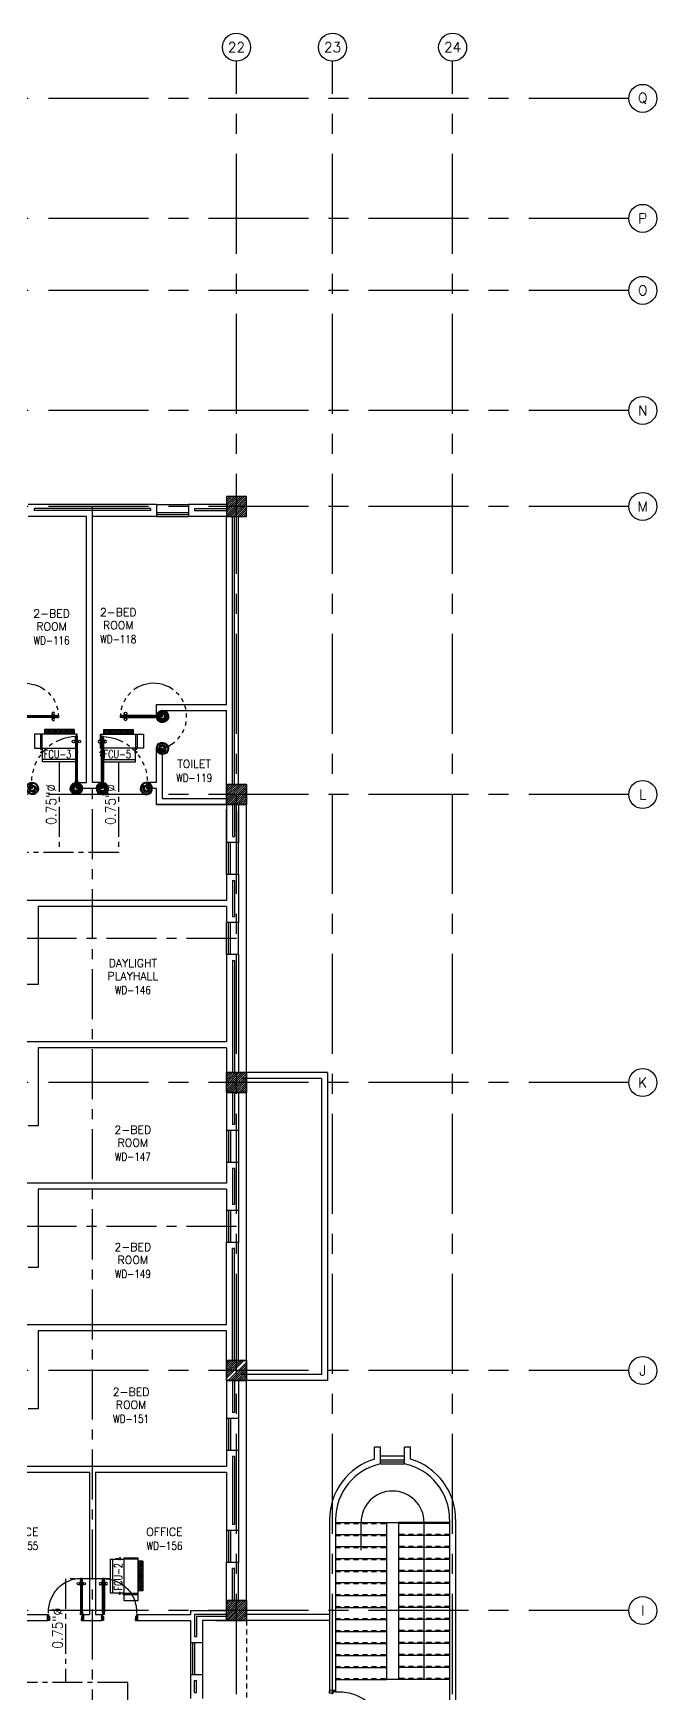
# Model space of a CAD drawing. Extents: x 417866242 to 417866469, y 43498047 to 43498124.
# Drawn here: x 417866453.28 to 417866468.86, y 43498082.73 to 43498124.24 of the extents above; entities that cross this region are included whole.
import ezdxf
from ezdxf.enums import TextEntityAlignment as Align

# ---------------------------------------------------------------- set-up
doc = ezdxf.new("R2010")
doc.units = 0
doc.header["$MEASUREMENT"] = 0
for name, pattern in [('CENTER', [2, 1.25, -0.25, 0.25, -0.25]), ('CENTER2', [1.125, 0.75, -0.125, 0.125, -0.125]), ('CENTERX2', [4, 2.5, -0.5, 0.5, -0.5]), ('HIDDEN', [0.375, 0.25, -0.125]), ('HIDDEN2', [0.1875, 0.125, -0.0625])]:
    doc.linetypes.add(name, pattern=pattern)
doc.layers.get('0').update_dxf_attribs({"linetype": 'CONTINUOUS'})
for name, color, linetype in [('AC-CH', 6, 'CENTER2'), ('AC-CHT', 2, 'CONTINUOUS'), ('AX-CR', 7, 'CONTINUOUS'), ('AX-TXT', 2, 'CONTINUOUS'), ('AXES', 11, 'CENTERX2'), ('AXES1', 11, 'CENTER'), ('COL', 3, 'CONTINUOUS'), ('DOOR', 11, 'CONTINUOUS'), ('FCU', 6, 'CONTINUOUS'), ('HAT', 11, 'CONTINUOUS'), ('INSUL', 11, 'CONTINUOUS'), ('M-TEXT', 2, 'CONTINUOUS'), ('PROJ-L', 11, 'CONTINUOUS'), ('RM-NAME', 11, 'CONTINUOUS'), ('RM-NO', 11, 'CONTINUOUS'), ('ROOF', 11, 'CONTINUOUS'), ('STR', 11, 'CONTINUOUS'), ('WALL', 11, 'CONTINUOUS'), ('WIN', 11, 'CONTINUOUS')]:
    doc.layers.add(name, color=color, linetype=linetype)
doc.styles.add('KHRS2', font='ROMANS.shx', dxfattribs={"height": 200})
doc.styles.add('ROMANS', font='ROMANS.shx', dxfattribs={"width": 0.6})

# ---------------------------------------------------------------- blocks, each defined once
blk = doc.blocks.new('A$C7FB5060D')
at = {"layer": 'DOOR', "color": 0, "linetype": 'ByBlock'}
for p, q in [((1.353, 1.271), (1.203, 1.271)), ((1.203, 1.271), (1.203, 1.241)), ((1.353, 1.211), (1.353, 1.271)), ((1.203, 1.241), (1.264, 1.241)), ((1.264, 1.241), (1.264, 1.211)), ((1.264, 1.211), (1.353, 1.211)), ((0.06, 0.158), (0, 0.158)), ((0, 0.158), (0, 0.097)), ((0, 0.097), (0, 0.158)), ((0.06, 0.097), (0, 0.097)), ((0.06, 0.097), (0.06, 0.158)), ((0.207, 0.166), (0.099, 0.166)), ((0.099, 0.158), (0.099, 0.166)), ((0.099, 0.097), (0.099, 0.089)), ((0.207, 0.089), (0.099, 0.089)), ((0.114, 0.177), (0.192, 0.177)), ((0.114, 0.166), (0.114, 0.177)), ((0.114, 0.166), (0.192, 0.166)), ((0.114, 0.089), (0.192, 0.089)), ((0.114, 0.089), (0.114, 0.078)), ((0.114, 0.078), (0.192, 0.078)), ((0.192, 0.166), (0.192, 0.177)), ((0.192, 0.089), (0.192, 0.078)), ((0.207, 0.158), (0.207, 0.166)), ((0.207, 0.097), (0.207, 0.089)), ((1.203, 0.158), (1.143, 0.158)), ((1.143, 0.158), (1.143, 0.097)), ((1.143, 0.097), (1.203, 0.097)), ((1.203, 0.158), (1.203, 0.097)), ((1.203, 0.097), (1.264, 0.097)), ((1.203, 0.067), (1.203, 0.097)), ((1.203, 0.067), (1.353, 0.067)), ((1.264, 0.127), (1.353, 0.127)), ((1.264, 0.097), (1.264, 0.127)), ((1.353, 0.127), (1.353, 0.067))]:
    blk.add_line(p, q, dxfattribs=at)
at = {"layer": 'DOOR', "linetype": 'ByBlock'}
for p, q in [((0.06, 0.158), (1.143, 0.158)), ((1.143, 0.097), (0.06, 0.097))]:
    blk.add_line(p, q, dxfattribs=at)
at = {"layer": 'DOOR', "color": 0, "linetype": 'ByBlock'}
for centre in [(0.153, 0.216), (0.153, 0.039)]:
    blk.add_circle(centre, 0.039, dxfattribs=at)
at = {"layer": 'DOOR', "linetype": 'HIDDEN', "ltscale": 0.5}
blk.add_arc((1.116, 0.127), 1.117, 85.5184, 178.456, dxfattribs=at)
at = {"layer": 'WALL'}
for p, q in [((1.353, 1.271), (1.203, 1.271)), ((1.353, 0.067), (1.203, 0.067)), ((1.353, 0.067), (1.203, 0.067)), ((1.203, 0.067), (1.353, 0.067))]:
    blk.add_line(p, q, dxfattribs=at)
blk = doc.blocks.new('*X97')
at = {"color": 0}
for p, q in [((253129, 155548), (253570, 155990)), ((253129, 155601), (253517, 155990)), ((253129, 155654), (253464, 155990)), ((253129, 155707), (253411, 155990)), ((253129, 155760), (253358, 155990)), ((253129, 155813), (253305, 155990)), ((253129, 155866), (253252, 155990)), ((253129, 155919), (253199, 155990)), ((253129, 155972), (253146, 155990)), ((253177, 155490), (253629, 155942)), ((253230, 155490), (253629, 155889)), ((253283, 155490), (253629, 155836)), ((253336, 155490), (253629, 155783)), ((253389, 155490), (253629, 155730)), ((253442, 155490), (253629, 155677)), ((253495, 155490), (253629, 155624)), ((253548, 155490), (253629, 155571)), ((253601, 155490), (253629, 155517))]:
    blk.add_line(p, q, dxfattribs=at)
blk = doc.blocks.new('COL50')
at = {"layer": 'COL'}
blk.add_lwpolyline([(-250, 250), (-250, -250), (250, -250), (250, 250)], close=True, dxfattribs=at)
blk = doc.blocks.new('*X99')
at = {"color": 0}
for p, q in [((253129, 149502), (253616, 149990)), ((253129, 149555), (253563, 149990)), ((253129, 149608), (253510, 149990)), ((253129, 149661), (253457, 149990)), ((253129, 149714), (253404, 149990)), ((253129, 149767), (253351, 149990)), ((253129, 149820), (253298, 149990)), ((253129, 149873), (253245, 149990)), ((253129, 149926), (253192, 149990)), ((253129, 149979), (253139, 149990)), ((253169, 149490), (253629, 149949)), ((253222, 149490), (253629, 149896)), ((253275, 149490), (253629, 149843)), ((253328, 149490), (253629, 149790)), ((253381, 149490), (253629, 149737)), ((253434, 149490), (253629, 149684)), ((253487, 149490), (253629, 149631)), ((253540, 149490), (253629, 149578)), ((253594, 149490), (253629, 149525))]:
    blk.add_line(p, q, dxfattribs=at)
blk = doc.blocks.new('DOOR90')
at = {"layer": 'DOOR', "color": 7, "linetype": 'ByBlock'}
for p, q in [((-150, 0), (0, 0)), ((-150, 0), (-150, -25)), ((0, -50), (-114, 0)), ((0, -50), (-40, 0)), ((0, -50), (0, 0)), ((-1000, -25), (-1050, -25)), ((-1050, -75), (-1050, -25)), ((-1050, -25), (-1050, -75)), ((-1000, -75), (-1050, -75)), ((-1000, -42), (-1020, -42)), ((-1020, -42), (-1020, -58)), ((-1000, -58), (-1020, -58)), ((-1000, -25), (-1000, -42)), ((-1000, -58), (-1000, -75)), ((-878, -18), (-968, -18)), ((-968, -25), (-968, -18)), ((-968, -75), (-968, -82)), ((-878, -82), (-968, -82)), ((-955, -9), (-890, -9)), ((-955, -18), (-955, -9)), ((-955, -18), (-890, -18)), ((-955, -82), (-890, -82)), ((-955, -82), (-955, -91)), ((-955, -91), (-890, -91)), ((-890, -18), (-890, -9)), ((-890, -82), (-890, -91)), ((-878, -25), (-878, -18)), ((-878, -75), (-878, -82)), ((-200, -25), (-150, -25)), ((-200, -42), (-200, -25)), ((-180, -42), (-200, -42)), ((-200, -58), (-180, -58)), ((-200, -75), (-200, -58)), ((-150, -75), (-200, -75)), ((-180, -58), (-180, -42)), ((-150, -25), (-100, -25)), ((-150, -75), (-150, -25)), ((-100, -25), (-100, -50)), ((0, -50), (-100, -37)), ((-100, -50), (0, -50)), ((-150, -875), (-100, -875)), ((-150, -900), (-150, -875)), ((-150, -900), (0, -900)), ((0, -900), (-150, -900)), ((0, -850), (-114, -900)), ((-100, -875), (-100, -850)), ((0, -850), (-100, -863)), ((-100, -850), (0, -850)), ((0, -850), (-40, -900)), ((0, -850), (0, -900))]:
    blk.add_line(p, q, dxfattribs=at)
at = {"layer": 'DOOR', "linetype": 'ByBlock'}
for p, q in [((-200, -25), (-1000, -25)), ((-200, -42), (-1000, -42)), ((-200, -58), (-1000, -58)), ((-1000, -75), (-200, -75))]:
    blk.add_line(p, q, dxfattribs=at)
at = {"layer": 'DOOR', "color": 7, "linetype": 'ByBlock'}
for centre in [(-923, 24), (-923, -124)]:
    blk.add_circle(centre, 32.4, dxfattribs=at)
for centre, radius, start, end in [((0, -50), 154, 161.1053, 166.2858), ((0, -50), 94.4, 148.0182, 180), ((0, -50), 134, 158.1598, 169.28), ((0, -50), 114, 154.0838, 167.3774), ((0, -50), 74.4, 137.7764, 180), ((0, -50), 54.4, 113.2074, 180), ((0, -50), 34.4, 90, 180), ((0, -50), 14.4, 90, 180), ((0, -850), 154, 193.7142, 198.8947), ((0, -850), 134, 190.72, 201.8402), ((0, -850), 94.4, 180, 211.9818), ((0, -850), 74.4, 180, 222.2236), ((0, -850), 54.4, 180, 246.7926), ((0, -850), 34.4, 180, 270), ((0, -850), 14.4, 180, 270)]:
    blk.add_arc(centre, radius, start, end, dxfattribs=at)
at = {"layer": 'DOOR', "linetype": 'HIDDEN', "ltscale": 0.5}
blk.add_arc((-222, -50), 828, 178.2701, 275.003, dxfattribs=at)
blk = doc.blocks.new('*X93')
at = {"color": 0}
for p, q in [((253129, 162707), (253611, 163190)), ((253129, 162760), (253558, 163190)), ((253129, 162813), (253505, 163190)), ((253129, 162866), (253452, 163190)), ((253129, 162919), (253399, 163190)), ((253129, 162972), (253346, 163190)), ((253129, 163025), (253293, 163190)), ((253129, 163079), (253240, 163190)), ((253129, 163132), (253187, 163190)), ((253164, 162690), (253629, 163154)), ((253217, 162690), (253629, 163101)), ((253270, 162690), (253629, 163048)), ((253323, 162690), (253629, 162995)), ((253376, 162690), (253629, 162942)), ((253429, 162690), (253629, 162889)), ((253482, 162690), (253629, 162836)), ((253535, 162690), (253629, 162783)), ((253588, 162690), (253629, 162730))]:
    blk.add_line(p, q, dxfattribs=at)
blk = doc.blocks.new('*X79')
at = {"color": 0}
for p, q in [((253129, 177132), (253586, 177590)), ((253129, 177185), (253533, 177590)), ((253129, 177238), (253480, 177590)), ((253129, 177291), (253427, 177590)), ((253129, 177344), (253374, 177590)), ((253129, 177397), (253321, 177590)), ((253129, 177450), (253268, 177590)), ((253129, 177503), (253215, 177590)), ((253129, 177557), (253162, 177590)), ((253139, 177090), (253629, 177579)), ((253192, 177090), (253629, 177526)), ((253245, 177090), (253629, 177473)), ((253298, 177090), (253629, 177420)), ((253351, 177090), (253629, 177367)), ((253404, 177090), (253629, 177314)), ((253457, 177090), (253629, 177261)), ((253510, 177090), (253629, 177208)), ((253563, 177090), (253629, 177155)), ((253616, 177090), (253629, 177102))]:
    blk.add_line(p, q, dxfattribs=at)
blk = doc.blocks.new('DOOR100')
at = {"layer": 'DOOR', "color": 7, "linetype": 'ByBlock'}
for p, q in [((-75, 1250), (-75, 1300)), ((-75, 1300), (-25, 1300)), ((-25, 1300), (-75, 1300)), ((-58, 1250), (-75, 1250)), ((-58, 1250), (-58, 1270)), ((-42, 1270), (-58, 1270)), ((-42, 1250), (-42, 1270)), ((-25, 1250), (-42, 1250)), ((-25, 1250), (-25, 1300)), ((-91, 1205), (-91, 1140)), ((-82, 1205), (-91, 1205)), ((-82, 1140), (-91, 1140)), ((-82, 1128), (-82, 1218)), ((-75, 1218), (-82, 1218)), ((-82, 1205), (-82, 1140)), ((-75, 1128), (-82, 1128)), ((-25, 1218), (-18, 1218)), ((-25, 1128), (-18, 1128)), ((-18, 1128), (-18, 1218)), ((-18, 1205), (-18, 1140)), ((-18, 1205), (-9, 1205)), ((-18, 1140), (-9, 1140)), ((-9, 1205), (-9, 1140)), ((-1200, 0), (-1200, 150)), ((-1200, 150), (-1175, 150)), ((-1200, 150), (-1200, 0)), ((-1150, 0), (-1200, 114)), ((-1150, 0), (-1200, 40)), ((-1150, 0), (-1200, 0)), ((-1175, 150), (-1175, 100)), ((-1175, 100), (-1150, 100)), ((-1150, 0), (-1163, 100)), ((-1150, 100), (-1150, 0)), ((-75, 200), (-58, 200)), ((-75, 150), (-75, 200)), ((-75, 150), (-25, 150)), ((-58, 200), (-58, 180)), ((-58, 180), (-42, 180)), ((-50, 0), (0, 114)), ((-50, 100), (-50, 0)), ((-50, 0), (-37, 100)), ((-25, 100), (-50, 100)), ((-50, 0), (0, 40)), ((-50, 0), (0, 0)), ((-42, 200), (-25, 200)), ((-42, 180), (-42, 200)), ((-25, 200), (-25, 150)), ((0, 150), (-25, 150)), ((-25, 150), (-25, 100)), ((0, 0), (0, 150)), ((0, 150), (0, 0))]:
    blk.add_line(p, q, dxfattribs=at)
at = {"layer": 'DOOR', "linetype": 'ByBlock'}
for p, q in [((-75, 1250), (-75, 200)), ((-58, 200), (-58, 1250)), ((-42, 200), (-42, 1250)), ((-25, 200), (-25, 1250))]:
    blk.add_line(p, q, dxfattribs=at)
at = {"layer": 'DOOR', "color": 7, "linetype": 'ByBlock'}
for centre in [(-124, 1173), (24, 1173)]:
    blk.add_circle(centre, 32.4, dxfattribs=at)
at = {"layer": 'DOOR', "linetype": 'HIDDEN', "ltscale": 0.5}
blk.add_arc((-25, 150), 1150, 90, 180, dxfattribs=at)
at = {"layer": 'DOOR', "color": 7, "linetype": 'ByBlock'}
for centre, radius, start, end in [((-1150, 0), 154, 103.7142, 108.8947), ((-1150, 0), 134, 100.72, 111.8402), ((-1150, 0), 94.4, 90, 121.9818), ((-1150, 0), 74.4, 90, 132.2236), ((-1150, 0), 54.4, 90, 156.7926), ((-1150, 0), 34.4, 90, 180), ((-1150, 0), 14.4, 90, 180), ((-50, 0), 94.4, 58.0182, 90), ((-50, 0), 74.4, 47.7764, 90), ((-50, 0), 54.4, 23.2074, 90), ((-50, 0), 34.4, 0, 90), ((-50, 0), 14.4, 0, 90), ((-50, 0), 134, 68.1598, 79.28), ((-50, 0), 114, 64.0838, 77.3774), ((-50, 0), 154, 71.1053, 76.2858)]:
    blk.add_arc(centre, radius, start, end, dxfattribs=at)
blk = doc.blocks.new('*X88')
at = {"color": 0}
for p, q in [((253129, 169920), (253599, 170390)), ((253129, 169973), (253545, 170390)), ((253129, 170026), (253492, 170390)), ((253129, 170079), (253439, 170390)), ((253129, 170132), (253386, 170390)), ((253129, 170185), (253333, 170390)), ((253129, 170238), (253280, 170390)), ((253129, 170291), (253227, 170390)), ((253129, 170344), (253174, 170390)), ((253152, 169890), (253629, 170367)), ((253205, 169890), (253629, 170314)), ((253258, 169890), (253629, 170261)), ((253311, 169890), (253629, 170208)), ((253364, 169890), (253629, 170155)), ((253417, 169890), (253629, 170102)), ((253470, 169890), (253629, 170049)), ((253523, 169890), (253629, 169996)), ((253576, 169890), (253629, 169942))]:
    blk.add_line(p, q, dxfattribs=at)
blk = doc.blocks.new('AXR')
at = {"layer": 'AX-CR'}
blk.add_circle((350, 0), 350, dxfattribs=at)
at = {"layer": 'AX-TXT', "style": 'ROMANS'}
blk.add_attdef('AX', text='', height=250, dxfattribs=at).set_placement((350, 0), align=Align.MIDDLE)
blk = doc.blocks.new('AXU')
at = {"layer": 'AX-CR'}
blk.add_circle((0, 350), 350, dxfattribs=at)
at = {"layer": 'AX-TXT', "style": 'ROMANS'}
blk.add_attdef('AX', text='', height=250, dxfattribs=at).set_placement((0, 350), align=Align.MIDDLE)
blk = doc.blocks.new('*X29')
at = {"color": 0}
for p, q in [((16890, -2467), (16943, -2414)), ((16890, -2520), (16990, -2420)), ((16990, -2565), (16890, -2465)), ((16890, -2573), (16990, -2473)), ((16990, -2512), (16892, -2414)), ((16990, -2459), (16945, -2414)), ((16990, -2619), (16890, -2519)), ((16890, -2626), (16990, -2526)), ((16990, -2672), (16890, -2572)), ((16890, -2679), (16990, -2579)), ((16990, -2725), (16890, -2625)), ((16890, -2732), (16990, -2632)), ((16990, -2778), (16890, -2678)), ((16890, -2785), (16990, -2685)), ((16990, -2831), (16890, -2731)), ((16890, -2838), (16990, -2738)), ((16990, -2884), (16890, -2784)), ((16890, -2891), (16990, -2791)), ((16990, -2937), (16890, -2837)), ((16890, -2944), (16990, -2844)), ((16990, -2990), (16890, -2890)), ((16890, -2997), (16990, -2897)), ((16990, -3043), (16890, -2943)), ((16890, -3050), (16990, -2950)), ((16990, -3096), (16890, -2996)), ((16890, -3103), (16990, -3003)), ((16990, -3149), (16890, -3049)), ((16944, -3155), (16890, -3102)), ((16892, -3155), (16990, -3056)), ((16945, -3155), (16990, -3109))]:
    blk.add_line(p, q, dxfattribs=at)
blk = doc.blocks.new('WHE06')
at = {"color": 6}
for p, q in [((0, -422), (0, 422)), ((0, 422), (346, 422)), ((346, 469), (346, -451)), ((689, 469), (346, 469)), ((689, -451), (689, 469)), ((0, -422), (346, -422)), ((346, -451), (689, -451))]:
    blk.add_line(p, q, dxfattribs=at)
at = {"color": 3}
for p, q in [((60, -422), (60, 422)), ((212, 437), (269, 437)), ((232, 452), (232, 422)), ((232, 452), (252, 452)), ((242, 472), (242, 399)), ((252, 452), (252, 422)), ((305, 448), (373, 448)), ((321, 458), (321, 438)), ((321, 458), (346, 458)), ((321, 438), (346, 438)), ((689, 622), (346, 622)), ((346, 622), (346, 469)), ((346, 430), (689, 430)), ((689, 469), (689, 622)), ((811, 371), (689, 371)), ((711, -371), (711, 371)), ((811, -371), (811, 371)), ((242, -472), (242, -399)), ((811, -371), (689, -371)), ((142, -437), (142, -422)), ((142, -437), (197, -437)), ((197, -437), (197, -422)), ((221, -437), (269, -437)), ((232, -452), (232, -422)), ((232, -452), (252, -452)), ((252, -452), (252, -422)), ((346, -430), (689, -430))]:
    blk.add_line(p, q, dxfattribs=at)
at = {"color": 11}
blk.add_blockref('*X29', (-16179, 2784), dxfattribs=at)
blk = doc.blocks.new('*X117')
at = {"color": 0}
for p, q in [((16890, -2467), (16943, -2414)), ((16890, -2520), (16990, -2420)), ((16990, -2565), (16890, -2465)), ((16890, -2573), (16990, -2473)), ((16990, -2512), (16892, -2414)), ((16990, -2459), (16945, -2414)), ((16990, -2619), (16890, -2519)), ((16890, -2626), (16990, -2526)), ((16990, -2672), (16890, -2572)), ((16890, -2679), (16990, -2579)), ((16990, -2725), (16890, -2625)), ((16890, -2732), (16990, -2632)), ((16990, -2778), (16890, -2678)), ((16890, -2785), (16990, -2685)), ((16990, -2831), (16890, -2731)), ((16890, -2838), (16990, -2738)), ((16990, -2884), (16890, -2784)), ((16890, -2891), (16990, -2791)), ((16990, -2937), (16890, -2837)), ((16890, -2944), (16990, -2844)), ((16990, -2990), (16890, -2890)), ((16890, -2997), (16990, -2897)), ((16990, -3043), (16890, -2943)), ((16890, -3050), (16990, -2950)), ((16990, -3096), (16890, -2996)), ((16890, -3103), (16990, -3003)), ((16990, -3149), (16890, -3049)), ((16944, -3155), (16890, -3102)), ((16892, -3155), (16990, -3056)), ((16945, -3155), (16990, -3109))]:
    blk.add_line(p, q, dxfattribs=at)
blk = doc.blocks.new('*X116')
at = {"color": 0}
for p, q in [((16890, -2467), (16943, -2414)), ((16890, -2520), (16990, -2420)), ((16990, -2565), (16890, -2465)), ((16890, -2573), (16990, -2473)), ((16990, -2512), (16892, -2414)), ((16990, -2459), (16945, -2414)), ((16990, -2619), (16890, -2519)), ((16890, -2626), (16990, -2526)), ((16990, -2672), (16890, -2572)), ((16890, -2679), (16990, -2579)), ((16990, -2725), (16890, -2625)), ((16890, -2732), (16990, -2632)), ((16990, -2778), (16890, -2678)), ((16890, -2785), (16990, -2685)), ((16990, -2831), (16890, -2731)), ((16890, -2838), (16990, -2738)), ((16990, -2884), (16890, -2784)), ((16890, -2891), (16990, -2791)), ((16990, -2937), (16890, -2837)), ((16890, -2944), (16990, -2844)), ((16990, -2990), (16890, -2890)), ((16890, -2997), (16990, -2897)), ((16990, -3043), (16890, -2943)), ((16890, -3050), (16990, -2950)), ((16990, -3096), (16890, -2996)), ((16890, -3103), (16990, -3003)), ((16990, -3149), (16890, -3049)), ((16944, -3155), (16890, -3102)), ((16892, -3155), (16990, -3056)), ((16945, -3155), (16990, -3109))]:
    blk.add_line(p, q, dxfattribs=at)
blk = doc.blocks.new('RM1')
at = {"layer": 'RM-NAME', "style": 'ROMANS'}
for tag, p in [('ROOMNAME1', (0, 324)), ('ROOMNAME2', (0, 0))]:
    blk.add_attdef(tag, text='', height=200, dxfattribs=at).set_placement(p, align=Align.MIDDLE)

msp = doc.modelspace()

# ---------------------------------------------------------------- linework, layer by layer
at = {"layer": 'AC-CH'}
for p, q in [((417866453.933, 43498106.023), (417866453.933, 43498103.759)), ((417866455.414, 43498106.023), (417866455.414, 43498103.759)), ((417866455.414, 43498103.759), (417866428.909, 43498103.759)), ((417866454.09, 43498085.6), (417866454.09, 43498083.009)), ((417866455.207, 43498085.6), (417866454.09, 43498085.6)), ((417866455.643, 43498083.009), (417866399.352, 43498083.009)), ((417866455.643, 43498079.103), (417866455.643, 43498083.009))]:
    msp.add_line(p, q, dxfattribs=at)
at = {"layer": 'AXES'}
for p, q in [((417866458.361, 43498046.724), (417866458.361, 43498123.537)), ((417866460.761, 43498046.724), (417866460.761, 43498123.537)), ((417866463.761, 43498046.724), (417866463.761, 43498123.537)), ((417866468.161, 43498122.609), (417866400.121, 43498122.609)), ((417866468.161, 43498119.609), (417866400.121, 43498119.609)), ((417866468.161, 43498117.809), (417866400.121, 43498117.809)), ((417866468.161, 43498114.809), (417866400.121, 43498114.809)), ((417866468.161, 43498112.409), (417866400.121, 43498112.409)), ((417866468.161, 43498105.209), (417866400.121, 43498105.209)), ((417866468.161, 43498098.009), (417866400.121, 43498098.009)), ((417866468.161, 43498090.809), (417866400.121, 43498090.809)), ((417866468.161, 43498084.809), (417866400.121, 43498084.809))]:
    msp.add_line(p, q, dxfattribs=at)
at = {"layer": 'AXES1'}
for p, q in [((417866454.761, 43498053.589), (417866454.761, 43498112.409)), ((417866458.361, 43498101.609), (417866400.121, 43498101.609)), ((417866458.361, 43498094.409), (417866400.121, 43498094.409))]:
    msp.add_line(p, q, dxfattribs=at)
at = {"layer": 'COL'}
msp.add_lwpolyline([(417866458.611, 43498112.159), (417866458.611, 43498112.659), (417866458.111, 43498112.659), (417866458.111, 43498112.159)], close=True, dxfattribs=at)
at = {"layer": 'FCU', "color": 3}
for p, q in [((417866453.464, 43498106.712), (417866453.312, 43498106.712)), ((417866453.312, 43498106.712), (417866453.312, 43498106.369)), ((417866453.503, 43498106.369), (417866453.503, 43498106.712)), ((417866454.304, 43498106.834), (417866453.563, 43498106.834)), ((417866453.563, 43498106.834), (417866453.563, 43498106.712)), ((417866454.304, 43498106.734), (417866453.563, 43498106.734)), ((417866454.304, 43498106.834), (417866454.304, 43498106.712)), ((417866454.364, 43498106.369), (417866454.364, 43498106.712)), ((417866454.983, 43498106.369), (417866454.983, 43498106.712)), ((417866455.043, 43498106.834), (417866455.043, 43498106.712)), ((417866455.043, 43498106.834), (417866455.784, 43498106.834)), ((417866455.043, 43498106.734), (417866455.784, 43498106.734)), ((417866455.784, 43498106.834), (417866455.784, 43498106.712)), ((417866455.844, 43498106.369), (417866455.844, 43498106.712)), ((417866455.883, 43498106.712), (417866456.035, 43498106.712)), ((417866456.035, 43498106.712), (417866456.035, 43498106.369)), ((417866453.312, 43498106.369), (417866453.464, 43498106.369)), ((417866453.461, 43498106.265), (417866453.534, 43498106.265)), ((417866453.476, 43498106.344), (417866453.476, 43498106.369)), ((417866453.476, 43498106.344), (417866453.496, 43498106.344)), ((417866453.481, 43498106.275), (417866453.511, 43498106.275)), ((417866453.481, 43498106.255), (417866453.481, 43498106.275)), ((417866453.481, 43498106.255), (417866453.511, 43498106.255)), ((417866453.486, 43498106.328), (417866453.486, 43498106.396)), ((417866453.496, 43498106.344), (417866453.496, 43498106.369)), ((417866453.496, 43498106.235), (417866453.496, 43498106.292)), ((417866454.406, 43498106.265), (417866454.333, 43498106.265)), ((417866454.386, 43498106.275), (417866454.356, 43498106.275)), ((417866454.386, 43498106.255), (417866454.356, 43498106.255)), ((417866454.371, 43498106.22), (417866454.356, 43498106.22)), ((417866454.371, 43498106.165), (417866454.356, 43498106.165)), ((417866454.371, 43498106.245), (417866454.371, 43498106.292)), ((417866454.371, 43498106.165), (417866454.371, 43498106.22)), ((417866454.386, 43498106.255), (417866454.386, 43498106.275)), ((417866454.942, 43498106.265), (417866455.014, 43498106.265)), ((417866454.961, 43498106.255), (417866454.961, 43498106.275)), ((417866454.961, 43498106.275), (417866454.991, 43498106.275)), ((417866454.961, 43498106.255), (417866454.991, 43498106.255)), ((417866454.976, 43498106.245), (417866454.976, 43498106.292)), ((417866454.976, 43498106.22), (417866454.991, 43498106.22)), ((417866454.976, 43498106.165), (417866454.976, 43498106.22)), ((417866454.976, 43498106.165), (417866454.991, 43498106.165)), ((417866455.886, 43498106.265), (417866455.813, 43498106.265)), ((417866455.866, 43498106.275), (417866455.836, 43498106.275)), ((417866455.866, 43498106.255), (417866455.836, 43498106.255)), ((417866455.851, 43498106.344), (417866455.851, 43498106.369)), ((417866455.871, 43498106.344), (417866455.851, 43498106.344)), ((417866455.851, 43498106.235), (417866455.851, 43498106.292)), ((417866455.861, 43498106.328), (417866455.861, 43498106.396)), ((417866455.866, 43498106.255), (417866455.866, 43498106.275)), ((417866455.871, 43498106.344), (417866455.871, 43498106.369)), ((417866456.035, 43498106.369), (417866455.883, 43498106.369)), ((417866454.356, 43498106.083), (417866453.511, 43498106.083)), ((417866454.991, 43498106.083), (417866455.836, 43498106.083))]:
    msp.add_line(p, q, dxfattribs=at)
at = {"layer": 'FCU', "color": 6}
for p, q in [((417866453.464, 43498106.712), (417866453.464, 43498106.369)), ((417866454.384, 43498106.712), (417866453.464, 43498106.712)), ((417866454.384, 43498106.369), (417866454.384, 43498106.712)), ((417866454.963, 43498106.369), (417866454.963, 43498106.712)), ((417866454.963, 43498106.712), (417866455.883, 43498106.712)), ((417866455.883, 43498106.712), (417866455.883, 43498106.369)), ((417866453.464, 43498106.369), (417866454.384, 43498106.369)), ((417866453.511, 43498106.023), (417866453.511, 43498106.369)), ((417866454.356, 43498106.023), (417866454.356, 43498106.369)), ((417866455.883, 43498106.369), (417866454.963, 43498106.369)), ((417866454.991, 43498106.023), (417866454.991, 43498106.369)), ((417866455.836, 43498106.023), (417866455.836, 43498106.369)), ((417866454.356, 43498106.023), (417866453.511, 43498106.023)), ((417866454.991, 43498106.023), (417866455.836, 43498106.023))]:
    msp.add_line(p, q, dxfattribs=at)
at = {"layer": 'INSUL'}
for p, q in [((417866453.311, 43498112.359), (417866453.311, 43498112.309)), ((417866456.211, 43498112.359), (417866453.311, 43498112.359)), ((417866456.211, 43498112.309), (417866453.311, 43498112.309)), ((417866456.211, 43498112.359), (417866456.211, 43498112.309)), ((417866457.311, 43498112.359), (417866457.311, 43498112.309)), ((417866457.311, 43498112.359), (417866458.111, 43498112.359)), ((417866457.311, 43498112.309), (417866458.111, 43498112.309)), ((417866458.261, 43498105.459), (417866458.261, 43498112.159)), ((417866458.311, 43498105.459), (417866458.311, 43498112.159)), ((417866458.261, 43498104.959), (417866458.261, 43498104.158)), ((417866458.311, 43498104.959), (417866458.311, 43498104.158)), ((417866458.261, 43498104.158), (417866458.311, 43498104.158)), ((417866458.261, 43498103.058), (417866458.261, 43498102.159)), ((417866458.261, 43498103.058), (417866458.311, 43498103.058)), ((417866458.311, 43498103.058), (417866458.311, 43498102.159)), ((417866458.261, 43498102.159), (417866458.311, 43498102.159)), ((417866458.261, 43498101.059), (417866458.311, 43498101.059)), ((417866458.261, 43498101.059), (417866458.261, 43498098.259)), ((417866458.311, 43498101.059), (417866458.311, 43498098.259)), ((417866458.261, 43498097.759), (417866458.261, 43498096.959)), ((417866458.311, 43498097.759), (417866458.311, 43498096.959)), ((417866458.311, 43498096.959), (417866458.261, 43498096.959)), ((417866458.311, 43498095.859), (417866458.261, 43498095.859)), ((417866458.261, 43498095.859), (417866458.261, 43498094.959)), ((417866458.311, 43498095.859), (417866458.311, 43498094.959)), ((417866458.311, 43498094.959), (417866458.261, 43498094.959)), ((417866458.311, 43498093.859), (417866458.261, 43498093.859)), ((417866458.261, 43498091.059), (417866458.261, 43498093.859)), ((417866458.311, 43498091.059), (417866458.311, 43498093.859)), ((417866458.261, 43498090.559), (417866458.261, 43498089.759)), ((417866458.311, 43498090.559), (417866458.311, 43498089.759)), ((417866458.311, 43498089.759), (417866458.261, 43498089.759)), ((417866458.311, 43498088.659), (417866458.261, 43498088.659)), ((417866458.261, 43498088.659), (417866458.261, 43498086.959)), ((417866458.311, 43498088.659), (417866458.311, 43498086.959)), ((417866458.311, 43498086.959), (417866458.261, 43498086.959)), ((417866458.311, 43498085.859), (417866458.261, 43498085.859)), ((417866458.261, 43498085.059), (417866458.261, 43498085.859)), ((417866458.311, 43498085.059), (417866458.311, 43498085.859)), ((417866457.311, 43498084.709), (417866457.311, 43498084.159)), ((417866458.111, 43498084.709), (417866457.311, 43498084.709)), ((417866457.361, 43498084.659), (417866457.361, 43498084.159)), ((417866458.111, 43498084.659), (417866457.361, 43498084.659)), ((417866457.311, 43498084.159), (417866457.361, 43498084.159)), ((417866457.311, 43498083.059), (417866457.361, 43498083.059)), ((417866457.311, 43498082.759), (417866457.311, 43498083.059)), ((417866457.361, 43498082.759), (417866457.361, 43498083.059)), ((417866457.311, 43498082.759), (417866457.361, 43498082.759))]:
    msp.add_line(p, q, dxfattribs=at)
at = {"layer": 'PROJ-L'}
for p, q in [((417866458.611, 43498098.259), (417866458.611, 43498104.959)), ((417866458.611, 43498091.059), (417866458.611, 43498097.759)), ((417866458.611, 43498085.059), (417866458.611, 43498090.559))]:
    msp.add_line(p, q, dxfattribs=at)
at = {"layer": 'PROJ-L', "linetype": 'Continuous'}
for p, q in [((417866460.637, 43498098.259), (417866458.487, 43498098.259)), ((417866460.487, 43498098.109), (417866458.487, 43498098.109)), ((417866460.487, 43498098.109), (417866460.487, 43498090.709)), ((417866460.637, 43498098.259), (417866460.637, 43498090.559)), ((417866460.487, 43498090.709), (417866458.487, 43498090.709)), ((417866460.637, 43498090.559), (417866458.487, 43498090.559))]:
    msp.add_line(p, q, dxfattribs=at)
at = {"layer": 'ROOF'}
for p, q in [((417866462.111, 43498087.009), (417866462.411, 43498087.009)), ((417866462.111, 43498087.009), (417866462.111, 43498083.089)), ((417866462.411, 43498087.009), (417866462.411, 43498083.089)), ((417866460.686, 43498084.709), (417866458.611, 43498084.709)), ((417866460.686, 43498084.559), (417866458.611, 43498084.559)), ((417866462.411, 43498083.089), (417866462.111, 43498083.089))]:
    msp.add_line(p, q, dxfattribs=at)
at = {"layer": 'STR'}
for p, q in [((417866460.836, 43498087.009), (417866462.111, 43498087.009)), ((417866460.836, 43498086.709), (417866462.111, 43498086.709)), ((417866461.474, 43498086.316), (417866461.474, 43498087.011)), ((417866463.686, 43498087.009), (417866462.411, 43498087.009)), ((417866463.686, 43498086.989), (417866462.411, 43498086.989)), ((417866463.686, 43498086.689), (417866462.411, 43498086.689)), ((417866463.049, 43498083.089), (417866463.049, 43498087.011)), ((417866460.836, 43498086.409), (417866462.111, 43498086.409)), ((417866463.686, 43498086.389), (417866462.411, 43498086.389)), ((417866460.836, 43498086.109), (417866462.111, 43498086.109)), ((417866463.686, 43498086.089), (417866462.411, 43498086.089)), ((417866460.836, 43498085.809), (417866462.111, 43498085.809)), ((417866460.836, 43498085.509), (417866462.111, 43498085.509)), ((417866463.686, 43498085.789), (417866462.411, 43498085.789)), ((417866463.686, 43498085.489), (417866462.411, 43498085.489)), ((417866460.836, 43498085.189), (417866462.111, 43498085.189)), ((417866461.999, 43498085.209), (417866462.111, 43498085.209)), ((417866463.686, 43498085.189), (417866462.411, 43498085.189)), ((417866460.836, 43498084.889), (417866462.111, 43498084.889)), ((417866460.836, 43498084.589), (417866462.111, 43498084.589)), ((417866463.686, 43498084.889), (417866462.411, 43498084.889)), ((417866463.686, 43498084.589), (417866462.411, 43498084.589)), ((417866460.836, 43498084.289), (417866462.111, 43498084.289)), ((417866463.686, 43498084.289), (417866462.411, 43498084.289)), ((417866460.836, 43498083.989), (417866462.111, 43498083.989)), ((417866463.686, 43498083.989), (417866462.411, 43498083.989)), ((417866460.836, 43498083.689), (417866462.111, 43498083.689)), ((417866460.836, 43498083.389), (417866462.111, 43498083.389)), ((417866463.686, 43498083.689), (417866462.411, 43498083.689)), ((417866463.686, 43498083.389), (417866462.411, 43498083.389)), ((417866460.836, 43498083.089), (417866462.111, 43498083.089)), ((417866463.686, 43498083.089), (417866462.411, 43498083.089))]:
    msp.add_line(p, q, dxfattribs=at)
at = {"layer": 'STR', "linetype": 'HIDDEN2'}
for p, q in [((417866460.836, 43498086.989), (417866462.111, 43498086.989)), ((417866460.836, 43498086.689), (417866462.111, 43498086.689)), ((417866463.686, 43498087.009), (417866462.411, 43498087.009)), ((417866463.686, 43498086.989), (417866462.411, 43498086.989)), ((417866463.686, 43498086.709), (417866462.411, 43498086.709)), ((417866460.836, 43498086.389), (417866462.111, 43498086.389)), ((417866463.686, 43498086.409), (417866462.411, 43498086.409)), ((417866460.836, 43498086.089), (417866462.111, 43498086.089)), ((417866463.686, 43498086.109), (417866462.411, 43498086.109)), ((417866460.836, 43498085.789), (417866462.111, 43498085.789)), ((417866460.836, 43498085.489), (417866462.111, 43498085.489)), ((417866463.686, 43498085.809), (417866462.411, 43498085.809)), ((417866463.686, 43498085.509), (417866462.411, 43498085.509)), ((417866460.836, 43498085.209), (417866462.111, 43498085.209)), ((417866462.031, 43498085.189), (417866462.111, 43498085.189)), ((417866463.686, 43498085.209), (417866462.411, 43498085.209)), ((417866460.836, 43498084.909), (417866462.111, 43498084.909)), ((417866460.836, 43498084.609), (417866462.111, 43498084.609)), ((417866463.686, 43498084.909), (417866462.411, 43498084.909)), ((417866463.686, 43498084.609), (417866462.411, 43498084.609)), ((417866458.611, 43498084.559), (417866458.611, 43498081.509)), ((417866460.836, 43498084.309), (417866462.111, 43498084.309)), ((417866463.686, 43498084.309), (417866462.411, 43498084.309)), ((417866460.836, 43498084.009), (417866462.111, 43498084.009)), ((417866463.686, 43498084.009), (417866462.411, 43498084.009)), ((417866460.836, 43498083.709), (417866462.111, 43498083.709)), ((417866460.836, 43498083.409), (417866462.111, 43498083.409)), ((417866463.686, 43498083.709), (417866462.411, 43498083.709)), ((417866463.686, 43498083.409), (417866462.411, 43498083.409)), ((417866460.836, 43498083.109), (417866462.111, 43498083.109)), ((417866463.686, 43498083.109), (417866462.411, 43498083.109))]:
    msp.add_line(p, q, dxfattribs=at)
at = {"layer": 'STR'}
msp.add_arc((417866462.261, 43498087.011), 0.787, 0, 180, dxfattribs=at)
at = {"layer": 'WALL'}
for p, q in [((417866456.361, 43498112.459), (417866453.161, 43498112.459)), ((417866456.361, 43498112.459), (417866456.361, 43498112.159)), ((417866457.161, 43498112.459), (417866457.161, 43498112.159)), ((417866458.111, 43498112.459), (417866457.161, 43498112.459)), ((417866454.611, 43498112.159), (417866453.161, 43498112.159)), ((417866454.611, 43498105.509), (417866454.611, 43498112.159)), ((417866456.361, 43498112.159), (417866454.761, 43498112.159)), ((417866454.761, 43498105.509), (417866454.761, 43498112.159)), ((417866458.111, 43498112.159), (417866457.161, 43498112.159)), ((417866458.111, 43498107.459), (417866458.111, 43498112.159)), ((417866458.411, 43498105.459), (417866458.411, 43498112.159)), ((417866456.361, 43498107.209), (417866456.361, 43498107.459)), ((417866456.361, 43498107.459), (417866458.111, 43498107.459)), ((417866456.361, 43498107.209), (417866456.511, 43498107.209)), ((417866456.511, 43498107.209), (417866456.511, 43498107.309)), ((417866456.511, 43498107.309), (417866458.111, 43498107.309)), ((417866458.111, 43498105.459), (417866458.111, 43498107.309)), ((417866456.361, 43498106.309), (417866456.511, 43498106.309)), ((417866456.361, 43498105.509), (417866456.361, 43498106.309)), ((417866456.511, 43498105.109), (417866456.511, 43498106.309)), ((417866456.361, 43498104.959), (417866456.361, 43498105.359)), ((417866458.111, 43498104.959), (417866458.111, 43498104.008)), ((417866458.411, 43498104.959), (417866458.411, 43498104.809)), ((417866458.111, 43498104.008), (417866458.111, 43498104.843)), ((417866458.411, 43498104.008), (417866458.411, 43498104.809)), ((417866458.411, 43498104.809), (417866458.411, 43498104.008)), ((417866458.411, 43498104.008), (417866458.111, 43498104.008)), ((417866458.411, 43498103.208), (417866458.111, 43498103.208)), ((417866458.361, 43498103.208), (417866458.111, 43498103.208)), ((417866458.411, 43498103.208), (417866458.111, 43498103.208)), ((417866458.111, 43498103.208), (417866458.111, 43498102.559)), ((417866458.411, 43498103.208), (417866458.311, 43498103.208)), ((417866458.411, 43498103.208), (417866458.361, 43498103.208)), ((417866458.411, 43498103.208), (417866458.411, 43498102.009)), ((417866458.111, 43498102.559), (417866452.361, 43498102.559)), ((417866458.111, 43498102.409), (417866453.411, 43498102.409)), ((417866458.111, 43498102.409), (417866458.111, 43498102.009)), ((417866458.411, 43498102.009), (417866458.111, 43498102.009)), ((417866458.411, 43498101.209), (417866458.111, 43498101.209)), ((417866458.361, 43498101.209), (417866458.111, 43498101.209)), ((417866458.411, 43498101.209), (417866458.111, 43498101.209)), ((417866458.111, 43498101.209), (417866458.111, 43498099.024)), ((417866458.411, 43498101.209), (417866458.311, 43498101.209)), ((417866458.411, 43498101.209), (417866458.361, 43498101.209)), ((417866458.411, 43498101.209), (417866458.411, 43498098.259)), ((417866453.411, 43498100.459), (417866451.461, 43498100.459)), ((417866458.111, 43498099.024), (417866451.461, 43498099.024)), ((417866458.111, 43498098.874), (417866453.411, 43498098.874)), ((417866458.111, 43498098.874), (417866458.111, 43498098.259)), ((417866458.111, 43498097.759), (417866458.111, 43498096.809)), ((417866458.411, 43498097.759), (417866458.411, 43498096.809)), ((417866453.411, 43498096.924), (417866453.161, 43498096.924)), ((417866458.411, 43498096.809), (417866458.111, 43498096.809)), ((417866458.111, 43498096.009), (417866458.111, 43498095.489)), ((417866458.411, 43498096.009), (417866458.111, 43498096.009)), ((417866458.411, 43498096.009), (417866458.411, 43498094.809)), ((417866458.111, 43498095.489), (417866451.461, 43498095.489)), ((417866458.111, 43498095.339), (417866453.411, 43498095.339)), ((417866458.111, 43498095.339), (417866458.111, 43498094.809)), ((417866458.411, 43498094.809), (417866458.111, 43498094.809)), ((417866458.411, 43498094.009), (417866458.111, 43498094.009)), ((417866458.111, 43498091.954), (417866458.111, 43498094.009)), ((417866458.411, 43498091.059), (417866458.411, 43498094.009)), ((417866453.411, 43498093.389), (417866453.161, 43498093.389)), ((417866458.111, 43498091.954), (417866451.461, 43498091.954)), ((417866458.111, 43498091.804), (417866453.411, 43498091.804)), ((417866458.111, 43498091.059), (417866458.111, 43498091.804)), ((417866458.111, 43498090.559), (417866458.111, 43498089.609)), ((417866458.411, 43498090.559), (417866458.411, 43498089.609)), ((417866453.411, 43498089.854), (417866453.161, 43498089.854)), ((417866458.411, 43498089.609), (417866458.111, 43498089.609)), ((417866458.111, 43498088.809), (417866458.111, 43498088.419)), ((417866458.411, 43498088.809), (417866458.111, 43498088.809)), ((417866458.411, 43498088.809), (417866458.411, 43498086.809)), ((417866461.961, 43498088.894), (417866461.811, 43498088.894)), ((417866461.811, 43498088.594), (417866461.811, 43498088.894)), ((417866461.961, 43498088.477), (417866461.961, 43498088.894)), ((417866462.711, 43498088.894), (417866462.561, 43498088.894)), ((417866462.561, 43498088.477), (417866462.561, 43498088.894)), ((417866462.711, 43498088.594), (417866462.711, 43498088.894)), ((417866451.461, 43498088.419), (417866458.111, 43498088.419)), ((417866451.061, 43498088.269), (417866454.686, 43498088.269)), ((417866454.686, 43498088.269), (417866454.686, 43498084.709)), ((417866454.836, 43498088.269), (417866458.111, 43498088.269)), ((417866454.836, 43498088.269), (417866454.836, 43498084.709)), ((417866455.886, 43498088.269), (417866457.211, 43498088.269)), ((417866458.111, 43498088.269), (417866458.111, 43498086.809)), ((417866460.686, 43498087.084), (417866460.686, 43498082.809)), ((417866460.836, 43498087.084), (417866460.836, 43498082.809)), ((417866463.686, 43498087.084), (417866463.686, 43498081.459)), ((417866463.836, 43498087.084), (417866463.836, 43498081.309)), ((417866458.411, 43498086.809), (417866458.111, 43498086.809)), ((417866458.411, 43498086.009), (417866458.111, 43498086.009)), ((417866458.111, 43498085.059), (417866458.111, 43498086.009)), ((417866458.411, 43498085.059), (417866458.411, 43498086.009)), ((417866452.481, 43498084.709), (417866453.636, 43498084.709)), ((417866453.636, 43498084.709), (417866453.636, 43498084.559)), ((417866454.536, 43498084.709), (417866454.686, 43498084.709)), ((417866454.536, 43498084.709), (417866454.536, 43498084.559)), ((417866454.836, 43498084.709), (417866454.986, 43498084.709)), ((417866454.986, 43498084.709), (417866454.986, 43498084.559)), ((417866455.886, 43498084.709), (417866455.886, 43498084.559)), ((417866455.886, 43498084.709), (417866457.211, 43498084.709)), ((417866457.211, 43498084.809), (417866457.211, 43498084.709)), ((417866457.211, 43498084.809), (417866458.111, 43498084.809)), ((417866451.411, 43498084.559), (417866453.636, 43498084.559)), ((417866454.536, 43498084.559), (417866454.986, 43498084.559)), ((417866455.886, 43498084.559), (417866457.211, 43498084.559)), ((417866457.211, 43498084.559), (417866457.211, 43498084.009)), ((417866458.111, 43498084.559), (417866457.511, 43498084.559)), ((417866457.511, 43498084.559), (417866457.511, 43498084.009)), ((417866457.836, 43498084.559), (417866458.111, 43498084.559)), ((417866457.211, 43498084.009), (417866457.511, 43498084.009)), ((417866457.211, 43498083.209), (417866457.211, 43498082.609)), ((417866457.211, 43498083.209), (417866457.511, 43498083.209)), ((417866457.511, 43498083.209), (417866457.511, 43498082.609)), ((417866460.836, 43498082.809), (417866460.686, 43498082.809))]:
    msp.add_line(p, q, dxfattribs=at)
at = {"layer": 'WALL', "color": 2, "linetype": 'ByBlock'}
for p, q in [((417866454.411, 43498105.359), (417866454.411, 43498105.509)), ((417866454.961, 43498105.359), (417866454.961, 43498105.509)), ((417866456.161, 43498105.359), (417866456.161, 43498105.509))]:
    msp.add_line(p, q, dxfattribs=at)
at = {"layer": 'WALL', "linetype": 'ByBlock'}
for p, q in [((417866454.411, 43498105.509), (417866454.611, 43498105.509)), ((417866454.961, 43498105.359), (417866454.411, 43498105.359)), ((417866454.961, 43498105.509), (417866454.761, 43498105.509)), ((417866456.361, 43498105.509), (417866456.161, 43498105.509)), ((417866456.361, 43498105.359), (417866456.161, 43498105.359)), ((417866458.136, 43498104.959), (417866456.361, 43498104.959)), ((417866458.136, 43498104.959), (417866456.361, 43498104.959)), ((417866456.361, 43498104.959), (417866458.136, 43498104.959)), ((417866456.511, 43498105.109), (417866458.111, 43498105.109)), ((417866456.511, 43498105.109), (417866458.111, 43498105.109)), ((417866453.411, 43498102.409), (417866453.411, 43498100.459)), ((417866453.411, 43498098.874), (417866453.411, 43498096.924)), ((417866453.411, 43498095.339), (417866453.411, 43498093.389)), ((417866453.411, 43498091.804), (417866453.411, 43498089.854))]:
    msp.add_line(p, q, dxfattribs=at)
at = {"layer": 'WALL', "linetype": 'ByBlock', "ltscale": 0.3}
for points in [[(417866458.611, 43498112.659), (417866458.111, 43498112.659), (417866458.111, 43498112.159), (417866458.611, 43498112.159)], [(417866458.611, 43498105.459), (417866458.111, 43498105.459), (417866458.111, 43498104.959), (417866458.611, 43498104.959)], [(417866458.611, 43498098.259), (417866458.111, 43498098.259), (417866458.111, 43498097.759), (417866458.611, 43498097.759)], [(417866458.611, 43498091.059), (417866458.111, 43498091.059), (417866458.111, 43498090.559), (417866458.611, 43498090.559)], [(417866458.611, 43498085.059), (417866458.111, 43498085.059), (417866458.111, 43498084.559), (417866458.611, 43498084.559)]]:
    msp.add_lwpolyline(points, close=True, dxfattribs=at)
at = {"layer": 'WALL'}
for radius, start, end in [(1.575, 106.6016, 180), (1.425, 102.1532, 180), (1.425, 360, 77.8468), (1.575, 360, 73.3984)]:
    msp.add_arc((417866462.261, 43498087.084), radius, start, end, dxfattribs=at)
at = {"layer": 'WIN'}
for p, q in [((417866456.361, 43498112.459), (417866457.161, 43498112.459)), ((417866456.361, 43498112.259), (417866457.161, 43498112.259)), ((417866456.361, 43498112.209), (417866457.161, 43498112.209)), ((417866456.361, 43498112.159), (417866457.161, 43498112.159)), ((417866458.111, 43498103.208), (417866458.111, 43498104.008)), ((417866458.111, 43498104.007), (417866458.111, 43498104.008)), ((417866458.161, 43498103.208), (417866458.161, 43498104.008)), ((417866458.161, 43498103.208), (417866458.161, 43498104.008)), ((417866458.211, 43498103.208), (417866458.211, 43498104.008)), ((417866458.411, 43498103.208), (417866458.411, 43498104.008)), ((417866458.411, 43498104.007), (417866458.411, 43498104.008)), ((417866458.111, 43498103.208), (417866458.111, 43498103.209)), ((417866458.361, 43498103.208), (417866458.361, 43498103.209)), ((417866458.411, 43498103.208), (417866458.411, 43498103.209)), ((417866458.111, 43498102.007), (417866458.111, 43498102.009)), ((417866458.111, 43498101.209), (417866458.111, 43498102.009)), ((417866458.161, 43498101.209), (417866458.161, 43498102.009)), ((417866458.161, 43498101.209), (417866458.161, 43498102.009)), ((417866458.211, 43498101.209), (417866458.211, 43498102.009)), ((417866458.411, 43498102.007), (417866458.411, 43498102.009)), ((417866458.411, 43498101.209), (417866458.411, 43498102.009)), ((417866458.111, 43498101.209), (417866458.111, 43498101.209)), ((417866458.361, 43498101.209), (417866458.361, 43498101.209)), ((417866458.411, 43498101.209), (417866458.411, 43498101.209)), ((417866458.111, 43498096.809), (417866458.111, 43498096.009)), ((417866458.161, 43498096.809), (417866458.161, 43498096.009)), ((417866458.211, 43498096.809), (417866458.211, 43498096.009)), ((417866458.411, 43498096.809), (417866458.411, 43498096.009)), ((417866458.111, 43498094.809), (417866458.111, 43498094.009)), ((417866458.161, 43498094.809), (417866458.161, 43498094.009)), ((417866458.211, 43498094.809), (417866458.211, 43498094.009)), ((417866458.411, 43498094.809), (417866458.411, 43498094.009)), ((417866458.111, 43498089.609), (417866458.111, 43498088.809)), ((417866458.161, 43498089.609), (417866458.161, 43498088.809)), ((417866458.211, 43498089.609), (417866458.211, 43498088.809)), ((417866458.411, 43498089.609), (417866458.411, 43498088.809)), ((417866461.961, 43498088.677), (417866462.561, 43498088.677)), ((417866461.961, 43498088.577), (417866462.561, 43498088.577)), ((417866461.961, 43498088.527), (417866462.561, 43498088.527)), ((417866461.961, 43498088.477), (417866462.561, 43498088.477)), ((417866458.111, 43498086.809), (417866458.111, 43498086.009)), ((417866458.161, 43498086.809), (417866458.161, 43498086.009)), ((417866458.211, 43498086.809), (417866458.211, 43498086.009)), ((417866458.411, 43498086.809), (417866458.411, 43498086.009)), ((417866457.211, 43498084.009), (417866457.211, 43498083.209)), ((417866457.261, 43498084.009), (417866457.261, 43498083.209)), ((417866457.311, 43498084.009), (417866457.311, 43498083.209)), ((417866457.511, 43498084.009), (417866457.511, 43498083.209))]:
    msp.add_line(p, q, dxfattribs=at)

# ---------------------------------------------------------------- block references
at = {"layer": 'AXES', "xscale": 0.0009999871253967285, "yscale": 0.001000002026557922, "zscale": 0.001}
for name, p, values in [('AXU', (417866458.361, 43498123.537), {'AX': '22'}), ('AXU', (417866460.761, 43498123.537), {'AX': '23'}), ('AXU', (417866463.761, 43498123.537), {'AX': '24'}), ('AXR', (417866468.161, 43498122.609), {'AX': 'Q'}), ('AXR', (417866468.161, 43498119.609), {'AX': 'P'}), ('AXR', (417866468.161, 43498117.809), {'AX': 'O'}), ('AXR', (417866468.161, 43498114.809), {'AX': 'N'}), ('AXR', (417866468.161, 43498112.409), {'AX': 'M'}), ('AXR', (417866468.161, 43498105.209), {'AX': 'L'}), ('AXR', (417866468.161, 43498098.009), {'AX': 'K'}), ('AXR', (417866468.161, 43498090.809), {'AX': 'J'}), ('AXR', (417866468.161, 43498084.809), {'AX': 'I'})]:
    msp.add_blockref(name, p, dxfattribs=at).add_auto_attribs(values)
at = {"layer": 'COL', "xscale": -0.0009999871253967285, "yscale": 0.001000002026557922, "zscale": 0.001}
for p in [(417866458.361, 43498105.209), (417866458.361, 43498098.009), (417866458.361, 43498090.809), (417866458.361, 43498084.809)]:
    msp.add_blockref('COL50', p, dxfattribs=at)
at = {"layer": 'DOOR', "color": 0, "linetype": 'ByBlock', "yscale": 0.001000002026557922, "zscale": 0.001}
for name, p, xscale in [('DOOR90', (417866452.861, 43498107.209), -0.0009999871253967285), ('DOOR90', (417866456.511, 43498107.209), 0.0009999871253967285), ('DOOR100', (417866454.411, 43498105.359), 0.0009999871253967285), ('DOOR100', (417866454.961, 43498105.359), -0.0009999871253967285)]:
    msp.add_blockref(name, p, dxfattribs=dict(at, xscale=xscale))
for p, xscale, rotation in [((417866454.536, 43498084.559), 0.001000002026557922, 270), ((417866454.986, 43498084.559), -0.001000002026557922, 90)]:
    msp.add_blockref('DOOR90', p, dxfattribs=dict(at, xscale=xscale, rotation=rotation))
at = {"layer": 'DOOR', "linetype": 'Continuous', "xscale": -1}
msp.add_blockref('A$C7FB5060D', (417866462.039, 43498081.538), dxfattribs=at)
at = {"layer": 'FCU', "color": 11, "xscale": 0.001000002026557922, "yscale": 0.001000002026557922, "zscale": 0.001, "rotation": 90}
msp.add_blockref('*X117', (417866451.149, 43498089.844), dxfattribs=at)
at = {"layer": 'FCU', "color": 11, "extrusion": (0, 0, -1), "xscale": 0.001000002026557922, "yscale": 0.001000002026557922, "zscale": -0.001, "rotation": 90}
msp.add_blockref('*X116', (-417866458.198, 43498089.844), dxfattribs=at)
at = {"layer": 'FCU', "linetype": 'ByBlock', "xscale": -0.0009999871253967285, "yscale": 0.001000002026557922, "zscale": 0.001, "rotation": 180}
msp.add_blockref('WHE06', (417866455.207, 43498085.673), dxfattribs=at)
at = {"layer": 'HAT', "xscale": 0.0009999871253967285, "yscale": 0.001000002026557922, "zscale": 0.001}
for name in ['*X79', '*X88', '*X93', '*X97', '*X99']:
    msp.add_blockref(name, (417866204.982, 43497935.069), dxfattribs=at)
at = {"layer": 'RM-NAME'}
ref = msp.add_blockref('RM1', (417866453.742, 43498109.407), dxfattribs=dict(at, xscale=0.0009999871253967285, yscale=0.001000002026557922, zscale=0.001))
ref.add_attrib('ROOMNO', 'WD-116', dxfattribs={"layer": 'RM-NO', "height": 0.2, "style": 'ROMANS', "width": 0.8}).set_placement((417866453.742, 43498109.057), align=Align.MIDDLE)
ref.add_attrib('ROOMNAME2', 'ROOM', dxfattribs={"height": 0.2, "style": 'ROMANS'}).set_placement((417866453.742, 43498109.407), align=Align.MIDDLE)
ref.add_attrib('ROOMNAME1', '2-BED', dxfattribs={"height": 0.2, "style": 'ROMANS'}).set_placement((417866453.742, 43498109.731), align=Align.MIDDLE)
ref = msp.add_blockref('RM1', (417866455.408, 43498109.438), dxfattribs=dict(at, xscale=0.0009999871253967285, yscale=0.001000002026557922, zscale=0.001))
ref.add_attrib('ROOMNO', 'WD-118', dxfattribs={"layer": 'RM-NO', "height": 0.2, "style": 'ROMANS', "width": 0.8}).set_placement((417866455.408, 43498109.088), align=Align.MIDDLE)
ref.add_attrib('ROOMNAME2', 'ROOM', dxfattribs={"height": 0.2, "style": 'ROMANS'}).set_placement((417866455.408, 43498109.438), align=Align.MIDDLE)
ref.add_attrib('ROOMNAME1', '2-BED', dxfattribs={"height": 0.2, "style": 'ROMANS'}).set_placement((417866455.408, 43498109.762), align=Align.MIDDLE)
ref = msp.add_blockref('RM1', (417866457.303, 43498105.972), dxfattribs=dict(at, xscale=-0.0009999871253967285, yscale=0.001000002026557922, zscale=0.001))
ref.add_attrib('ROOMNO', 'WD-119', dxfattribs={"layer": 'RM-NO', "height": 0.2, "style": 'ROMANS', "width": 0.8}).set_placement((417866457.303, 43498105.622), align=Align.MIDDLE)
ref.add_attrib('ROOMNAME2', 'TOILET', dxfattribs={"height": 0.2, "style": 'ROMANS'}).set_placement((417866457.303, 43498105.972), align=Align.MIDDLE)
ref = msp.add_blockref('RM1', (417866455.772, 43498100.668), dxfattribs=dict(at, xscale=0.0009999871253967285, yscale=0.001000002026557922, zscale=0.001))
ref.add_attrib('ROOMNO', 'WD-146', dxfattribs={"layer": 'RM-NO', "height": 0.2, "style": 'ROMANS', "width": 0.8}).set_placement((417866455.772, 43498100.318), align=Align.MIDDLE)
ref.add_attrib('ROOMNAME2', 'PLAYHALL', dxfattribs={"height": 0.2, "style": 'ROMANS'}).set_placement((417866455.772, 43498100.668), align=Align.MIDDLE)
ref.add_attrib('ROOMNAME1', 'DAYLIGHT', dxfattribs={"height": 0.2, "style": 'ROMANS'}).set_placement((417866455.772, 43498100.992), align=Align.MIDDLE)
ref = msp.add_blockref('RM1', (417866455.772, 43498096.504), dxfattribs=dict(at, xscale=0.0009999871253967285, yscale=0.001000002026557922, zscale=0.001))
ref.add_attrib('ROOMNO', 'WD-147', dxfattribs={"layer": 'RM-NO', "height": 0.2, "style": 'ROMANS', "width": 0.8}).set_placement((417866455.772, 43498096.154), align=Align.MIDDLE)
ref.add_attrib('ROOMNAME2', 'ROOM', dxfattribs={"height": 0.2, "style": 'ROMANS'}).set_placement((417866455.772, 43498096.504), align=Align.MIDDLE)
ref.add_attrib('ROOMNAME1', '2-BED', dxfattribs={"height": 0.2, "style": 'ROMANS'}).set_placement((417866455.772, 43498096.827), align=Align.MIDDLE)
ref = msp.add_blockref('RM1', (417866455.772, 43498093.573), dxfattribs=dict(at, xscale=0.0009999871253967285, yscale=0.001000002026557922, zscale=0.001))
ref.add_attrib('ROOMNO', 'WD-149', dxfattribs={"layer": 'RM-NO', "height": 0.2, "style": 'ROMANS', "width": 0.8}).set_placement((417866455.772, 43498093.223), align=Align.MIDDLE)
ref.add_attrib('ROOMNAME2', 'ROOM', dxfattribs={"height": 0.2, "style": 'ROMANS'}).set_placement((417866455.772, 43498093.573), align=Align.MIDDLE)
ref.add_attrib('ROOMNAME1', '2-BED', dxfattribs={"height": 0.2, "style": 'ROMANS'}).set_placement((417866455.772, 43498093.897), align=Align.MIDDLE)
ref = msp.add_blockref('RM1', (417866455.728, 43498089.952), dxfattribs=dict(at, xscale=0.0009999871253967285, yscale=0.001000002026557922, zscale=0.001))
ref.add_attrib('ROOMNO', 'WD-151', dxfattribs={"layer": 'RM-NO', "height": 0.2, "style": 'ROMANS', "width": 0.8}).set_placement((417866455.728, 43498089.602), align=Align.MIDDLE)
ref.add_attrib('ROOMNAME2', 'ROOM', dxfattribs={"height": 0.2, "style": 'ROMANS'}).set_placement((417866455.728, 43498089.952), align=Align.MIDDLE)
ref.add_attrib('ROOMNAME1', '2-BED', dxfattribs={"height": 0.2, "style": 'ROMANS'}).set_placement((417866455.728, 43498090.276), align=Align.MIDDLE)
ref = msp.add_blockref('RM1', (417866452.961, 43498086.778), dxfattribs=dict(at, xscale=0.0009999871253967285, yscale=0.001000002026557922, zscale=0.001))
ref.add_attrib('ROOMNO', 'WD-155', dxfattribs={"layer": 'RM-NO', "height": 0.2, "style": 'ROMANS', "width": 0.8}).set_placement((417866452.961, 43498086.428), align=Align.MIDDLE)
ref.add_attrib('ROOMNAME2', 'OFFICE', dxfattribs={"height": 0.2, "style": 'ROMANS'}).set_placement((417866452.961, 43498086.778), align=Align.MIDDLE)
ref = msp.add_blockref('RM1', (417866456.562, 43498086.778), dxfattribs=dict(at, xscale=0.0009999871253967285, yscale=0.001000002026557922, zscale=0.001))
ref.add_attrib('ROOMNO', 'WD-156', dxfattribs={"layer": 'RM-NO', "height": 0.2, "style": 'ROMANS', "width": 0.8}).set_placement((417866456.562, 43498086.428), align=Align.MIDDLE)
ref.add_attrib('ROOMNAME2', 'OFFICE', dxfattribs={"height": 0.2, "style": 'ROMANS'}).set_placement((417866456.562, 43498086.778), align=Align.MIDDLE)

# ---------------------------------------------------------------- texts
at = {"layer": 'AC-CHT', "style": 'KHRS2', "width": 0.9}
for p in [(417866453.733, 43498104.96), (417866455.214, 43498104.96), (417866453.89, 43498084.366)]:
    msp.add_text('0.75"%%C', height=0.25, rotation=90, dxfattribs=at).set_placement(p, align=Align.MIDDLE)
at = {"layer": 'M-TEXT', "style": 'ROMANS', "width": 0.75}
for s, p in [('FCU-3', (417866453.546, 43498106.116)), ('FCU-5', (417866455.04, 43498106.116))]:
    msp.add_text(s, height=0.2, dxfattribs=at).set_placement(p)
msp.add_text('FCU-2', height=0.2, rotation=90, dxfattribs=at).set_placement((417866455.509, 43498085.308))

doc.saveas('drawing.dxf')
